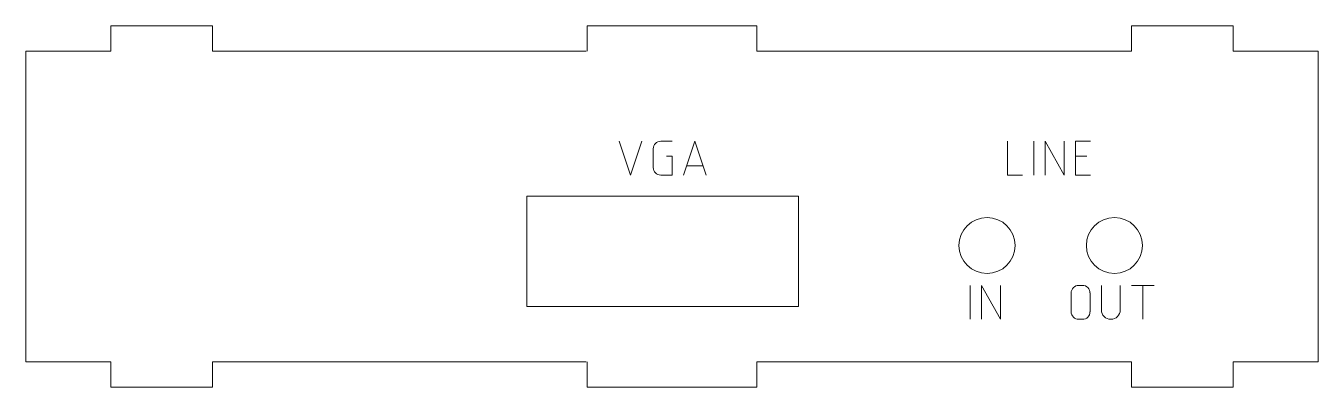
# Model space of a CAD drawing. Header units: millimetres. Extents: x 136 to 288, y 193 to 236.
import ezdxf

# ---------------------------------------------------------------- set-up
doc = ezdxf.new("R2010")
doc.units = ezdxf.units.MM
doc.layers.get('0').update_dxf_attribs({"linetype": 'CONTINUOUS', "lineweight": 0})

msp = doc.modelspace()

# ---------------------------------------------------------------- linework, layer by layer
for p, q in [((146, 232.6), (146, 235.6)), ((146, 235.6), (158, 235.6)), ((158, 235.6), (158, 232.6)), ((202.1, 235.6), (202.1, 232.6)), ((202.1, 235.6), (222.1, 235.6)), ((222.1, 235.6), (222.1, 232.6)), ((266.2, 232.6), (266.2, 235.6)), ((266.2, 235.6), (278.2, 235.6)), ((278.2, 235.6), (278.2, 232.6)), ((136, 196), (136, 232.6)), ((136, 232.6), (146, 232.6)), ((158, 232.6), (202, 232.6)), ((266.2, 232.6), (222.1, 232.6)), ((278.2, 232.6), (288.2, 232.6)), ((288.2, 232.6), (288.2, 196)), ((205.89, 222), (207.22, 218)), ((207.22, 218), (208.56, 222)), ((209.89, 221.11), (209.89, 218.89)), ((212.11, 222), (210.78, 222)), ((213.44, 218), (214.78, 222)), ((214.78, 222), (216.11, 218)), ((251.61, 222), (251.61, 218)), ((254.72, 222), (254.72, 218)), ((256.06, 218), (256.06, 222)), ((256.06, 222), (258.28, 218)), ((258.28, 218), (258.28, 222)), ((261.39, 222), (259.61, 222)), ((259.61, 222), (259.61, 218)), ((212.11, 220.22), (211.44, 220.22)), ((212.11, 218), (212.11, 220.22)), ((259.61, 220.22), (260.94, 220.22)), ((210.78, 218), (212.11, 218)), ((213.81, 219.11), (215.74, 219.11)), ((251.61, 218), (253.39, 218)), ((259.61, 218), (261.39, 218)), ((195, 202.5), (195, 215.5)), ((195, 215.5), (227, 215.5)), ((227, 215.5), (227, 202.5)), ((247.22, 205), (247.22, 201)), ((248.56, 201), (248.56, 205)), ((248.56, 205), (250.78, 201)), ((250.78, 201), (250.78, 205)), ((259.11, 201.89), (259.11, 204.11)), ((260, 205), (260.44, 205)), ((261.33, 204.11), (261.33, 201.89)), ((262.67, 205), (262.67, 202.11)), ((264.89, 202.11), (264.89, 205)), ((266.22, 205), (268.89, 205)), ((267.56, 205), (267.56, 201)), ((195, 202.5), (227, 202.5)), ((260.44, 201), (260, 201)), ((136, 196), (146, 196)), ((146, 196), (146, 193)), ((158, 193), (158, 196)), ((158, 196), (202, 196)), ((202.1, 193), (202.1, 196)), ((222.1, 193), (222.1, 196)), ((266.2, 196), (222.1, 196)), ((266.2, 196), (266.2, 193)), ((278.2, 193), (278.2, 196)), ((278.2, 196), (288.2, 196)), ((146, 193), (158, 193)), ((202.1, 193), (222.1, 193)), ((266.2, 193), (278.2, 193))]:
    msp.add_line(p, q)
for centre in [(249.2, 209.7), (264.2, 209.7)]:
    msp.add_circle(centre, 3.3)
for centre, radius, start, end in [((210.78, 221.11), 0.889, 90, 180), ((210.78, 218.89), 0.889, 180, 270), ((260, 204.11), 0.889, 90, 180), ((260.44, 204.11), 0.889, 0, 90), ((260, 201.89), 0.889, 180, 270), ((260.44, 201.89), 0.889, 270, 0), ((263.78, 202.11), 1.11, 180, 0)]:
    msp.add_arc(centre, radius, start, end)

doc.saveas('drawing.dxf')
